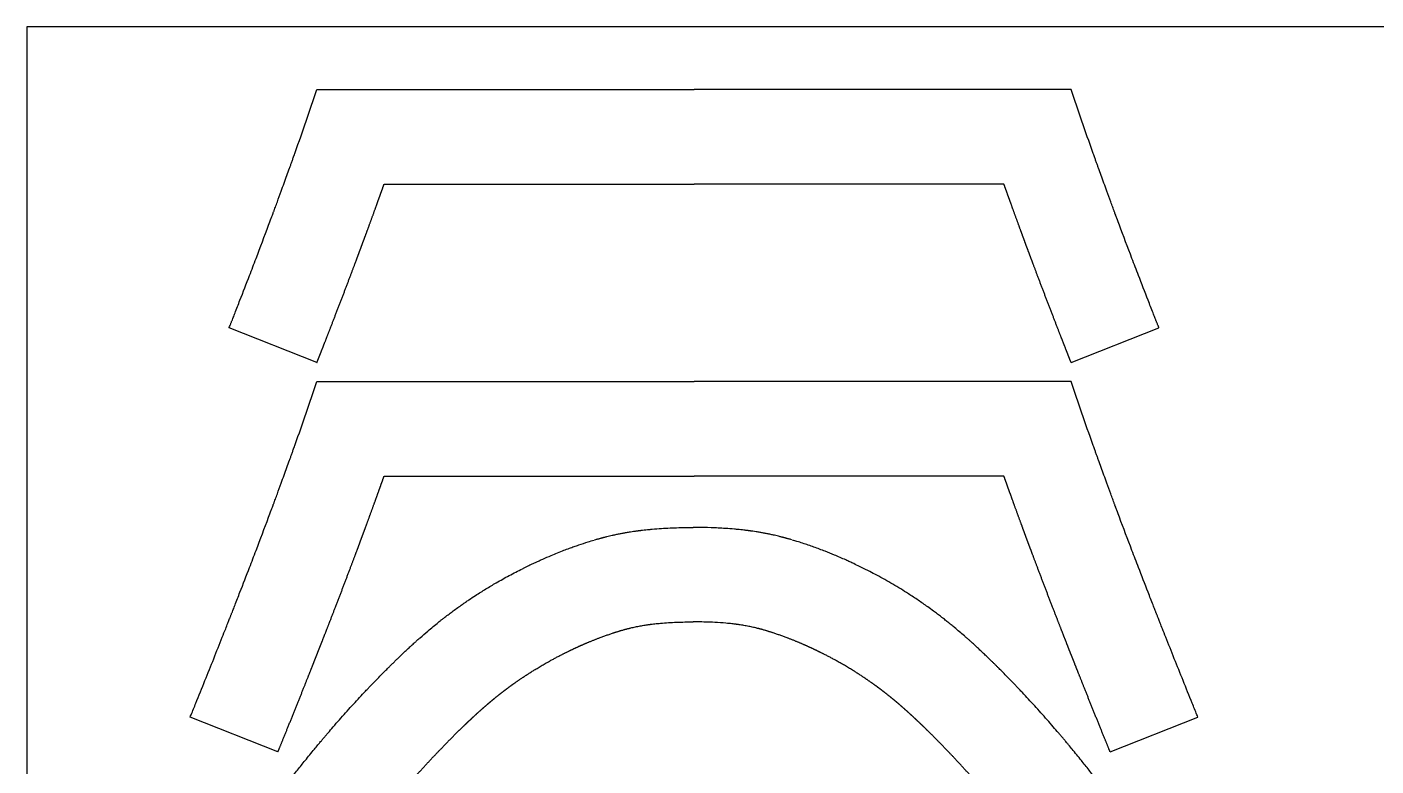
# Model space of a CAD drawing. Header units: millimetres. Extents: x -2789 to 12250, y -4440 to 7168.
# Drawn here: x 7494 to 8137, y 5498 to 5850 of the extents above; entities that cross this region are included whole.
import ezdxf

# ---------------------------------------------------------------- set-up
doc = ezdxf.new("R2010")
doc.units = ezdxf.units.MM
doc.header["$MEASUREMENT"] = 0
doc.layers.add('pic', color=1, linetype='Continuous')

msp = doc.modelspace()

# ---------------------------------------------------------------- linework, layer by layer
at = {"color": 7, "linetype": 'Continuous', "lineweight": 25}
for p, q in [((7632.38613, 5820.12328), (7812.17338, 5820.12328)), ((7991.96062, 5820.12328), (7812.17338, 5820.12328)), ((7664.43116, 5775.12328), (7812.17338, 5775.12328)), ((7959.91559, 5775.12328), (7812.17338, 5775.12328)), ((7632.38613, 5680.95661), (7812.17338, 5680.95661)), ((7991.96062, 5680.95661), (7812.17338, 5680.95661)), ((7664.43116, 5635.95661), (7812.17338, 5635.95661)), ((7959.91559, 5635.95661), (7812.17338, 5635.95661))]:
    msp.add_line(p, q, dxfattribs=at)
for p, q in [((7632.42192, 5690.10724), (7590.554, 5706.60199)), ((7991.92483, 5690.10724), (8033.79275, 5706.60199)), ((7613.81472, 5504.53084), (7571.94406, 5521.02667)), ((8010.53203, 5504.53084), (8052.40269, 5521.02667))]:
    msp.add_line(p, q)
at = {"color": 7, "linetype": 'Continuous'}
for points, knots in [([(7590.554, 5706.60199), (7590.56736, 5706.6359), (7590.58072, 5706.66981), (7590.71827, 5707.01897), (7590.84316, 5707.33615), (7591.03646, 5707.82724), (7591.10568, 5708.00314), (7591.25021, 5708.37048), (7591.33246, 5708.5796), (7591.49217, 5708.98577), (7591.56646, 5709.17475), (7591.71065, 5709.5416), (7591.78174, 5709.72254), (7591.92374, 5710.08401), (7591.99476, 5710.26484), (7592.20788, 5710.80763), (7592.35013, 5711.17012), (7592.77584, 5712.25541), (7593.05856, 5712.97687), (7594.13153, 5715.71767), (7594.91584, 5717.72676), (7597.24697, 5723.71525), (7598.77237, 5727.65684), (7601.32178, 5734.28428), (7602.36033, 5736.9959), (7605.43335, 5745.05528), (7607.42516, 5750.3275), (7609.78623, 5756.63795), (7610.20959, 5757.77196), (7610.80524, 5759.37099), (7610.97993, 5759.84038), (7611.27409, 5760.63156), (7611.39382, 5760.95379), (7611.57763, 5761.44878), (7611.64339, 5761.62592), (7611.78419, 5762.00539), (7611.85924, 5762.20773), (7612.00743, 5762.60741), (7612.08087, 5762.80557), (7612.29922, 5763.39497), (7612.44493, 5763.7886), (7612.90302, 5765.0271), (7613.21393, 5765.86916), (7614.14227, 5768.38782), (7614.75573, 5770.05809), (7616.29317, 5774.25914), (7617.20989, 5776.77811), (7618.52834, 5780.42171), (7618.94195, 5781.56783), (7619.52777, 5783.1955), (7619.70237, 5783.68117), (7619.96557, 5784.41416), (7620.05605, 5784.66628), (7620.24218, 5785.18532), (7620.33577, 5785.44645), (7620.522, 5785.96643), (7620.61494, 5786.22612), (7620.89364, 5787.00535), (7621.07917, 5787.52477), (7621.51975, 5788.75998), (7621.77457, 5789.4757), (7622.02887, 5790.19131), (7625.58235, 5800.19101), (7629.03475, 5810.16833), (7632.38613, 5820.12328)], [0.7451991359, 0.7451991359, 0.7451991359, 0.7451991359, 0.7454541819, 0.7454541819, 0.74782528, 0.74782528, 0.7491711349, 0.7491711349, 0.7506664275, 0.7506664275, 0.7518736709, 0.7518736709, 0.7530809144, 0.7530809144, 0.7542881579, 0.7542881579, 0.7567026448, 0.7567026448, 0.7615316186, 0.7615316186, 0.7750933268, 0.7750933268, 0.8022167431, 0.8022167431, 0.8212951958, 0.8212951958, 0.8594521014, 0.8594521014, 0.8678520237, 0.8678520237, 0.8713555298, 0.8713555298, 0.8737531366, 0.8737531366, 0.8751033197, 0.8751033197, 0.8764535029, 0.8764535029, 0.877803686, 0.877803686, 0.8805040523, 0.8805040523, 0.8863003435, 0.8863003435, 0.897892926, 0.897892926, 0.9156187577, 0.9156187577, 0.9237681115, 0.9237681115, 0.9272584919, 0.9272584919, 0.9290622646, 0.9290622646, 0.9308660373, 0.9308660373, 0.93266981, 0.93266981, 0.9362773554, 0.9362773554, 0.941249614, 0.941249614, 0.941249614, 1.0107302972, 1.0107302972, 1.0107302972, 1.0107302972]), ([(8033.79275, 5706.60199), (8033.77939, 5706.6359), (8033.76603, 5706.66981), (8033.62849, 5707.01897), (8033.50359, 5707.33615), (8033.31029, 5707.82724), (8033.24107, 5708.00314), (8033.09654, 5708.37048), (8033.01429, 5708.5796), (8032.85458, 5708.98577), (8032.78029, 5709.17475), (8032.6361, 5709.5416), (8032.56501, 5709.72254), (8032.42301, 5710.08401), (8032.35199, 5710.26484), (8032.13887, 5710.80763), (8031.99662, 5711.17012), (8031.57091, 5712.25541), (8031.28819, 5712.97687), (8030.21522, 5715.71767), (8029.43091, 5717.72676), (8027.09978, 5723.71525), (8025.57438, 5727.65684), (8023.02497, 5734.28428), (8021.98642, 5736.9959), (8018.9134, 5745.05528), (8016.92159, 5750.3275), (8014.56052, 5756.63795), (8014.13716, 5757.77196), (8013.54151, 5759.37099), (8013.36682, 5759.84038), (8013.07266, 5760.63156), (8012.95293, 5760.95379), (8012.76912, 5761.44878), (8012.70336, 5761.62592), (8012.56256, 5762.00539), (8012.48751, 5762.20773), (8012.33932, 5762.60741), (8012.26588, 5762.80557), (8012.04753, 5763.39497), (8011.90182, 5763.7886), (8011.44373, 5765.0271), (8011.13282, 5765.86916), (8010.20448, 5768.38782), (8009.59102, 5770.05809), (8008.05358, 5774.25914), (8007.13686, 5776.77811), (8005.81841, 5780.42171), (8005.4048, 5781.56783), (8004.81898, 5783.1955), (8004.64438, 5783.68117), (8004.38118, 5784.41416), (8004.29071, 5784.66628), (8004.10457, 5785.18532), (8004.01098, 5785.44645), (8003.82475, 5785.96643), (8003.73181, 5786.22612), (8003.45311, 5787.00535), (8003.26758, 5787.52477), (8002.827, 5788.75998), (8002.57218, 5789.4757), (8002.31788, 5790.19131), (7998.7644, 5800.19101), (7995.312, 5810.16833), (7991.96062, 5820.12328)], [0.7451991359, 0.7451991359, 0.7451991359, 0.7451991359, 0.7454541819, 0.7454541819, 0.74782528, 0.74782528, 0.7491711349, 0.7491711349, 0.7506664275, 0.7506664275, 0.7518736709, 0.7518736709, 0.7530809144, 0.7530809144, 0.7542881579, 0.7542881579, 0.7567026448, 0.7567026448, 0.7615316186, 0.7615316186, 0.7750933268, 0.7750933268, 0.8022167431, 0.8022167431, 0.8212951958, 0.8212951958, 0.8594521014, 0.8594521014, 0.8678520237, 0.8678520237, 0.8713555298, 0.8713555298, 0.8737531366, 0.8737531366, 0.8751033197, 0.8751033197, 0.8764535029, 0.8764535029, 0.877803686, 0.877803686, 0.8805040523, 0.8805040523, 0.8863003435, 0.8863003435, 0.897892926, 0.897892926, 0.9156187577, 0.9156187577, 0.9237681115, 0.9237681115, 0.9272584919, 0.9272584919, 0.9290622646, 0.9290622646, 0.9308660373, 0.9308660373, 0.93266981, 0.93266981, 0.9362773554, 0.9362773554, 0.941249614, 0.941249614, 0.941249614, 1.0107302972, 1.0107302972, 1.0107302972, 1.0107302972]), ([(7571.94406, 5521.02667), (7572.11028, 5521.43477), (7572.27622, 5521.84235), (7573.18841, 5524.08368), (7573.92917, 5525.90682), (7576.13436, 5531.34337), (7577.58162, 5534.92367), (7581.85472, 5545.53226), (7584.61192, 5552.4283), (7587.81856, 5560.51163), (7588.35573, 5561.86796), (7589.23548, 5564.09303), (7589.58029, 5564.96609), (7590.14764, 5566.40419), (7590.37095, 5566.97064), (7590.71827, 5567.85229), (7590.84316, 5568.16947), (7591.03646, 5568.66057), (7591.10568, 5568.83646), (7591.25021, 5569.2038), (7591.33246, 5569.41292), (7591.49217, 5569.8191), (7591.56646, 5570.00807), (7591.71065, 5570.37492), (7591.78174, 5570.55586), (7591.92374, 5570.91733), (7591.99476, 5571.09816), (7592.20788, 5571.64096), (7592.35013, 5572.00344), (7592.77584, 5573.08873), (7593.05856, 5573.81019), (7594.13153, 5576.551), (7594.91584, 5578.56008), (7597.24697, 5584.54857), (7598.77237, 5588.49016), (7601.32178, 5595.1176), (7602.36033, 5597.82922), (7605.43335, 5605.8886), (7607.42516, 5611.16082), (7609.78623, 5617.47128), (7610.20959, 5618.60528), (7610.80524, 5620.20431), (7610.97993, 5620.67371), (7611.27409, 5621.46488), (7611.39382, 5621.78711), (7611.57763, 5622.28211), (7611.64339, 5622.45924), (7611.78419, 5622.83871), (7611.85924, 5623.04105), (7612.00743, 5623.44074), (7612.08087, 5623.63889), (7612.29922, 5624.22829), (7612.44493, 5624.62193), (7612.90302, 5625.86042), (7613.21393, 5626.70248), (7614.14227, 5629.22114), (7614.75573, 5630.89141), (7616.29317, 5635.09246), (7617.20989, 5637.61143), (7618.52834, 5641.25503), (7618.94195, 5642.40115), (7619.52777, 5644.02882), (7619.70237, 5644.51449), (7619.96557, 5645.24748), (7620.05605, 5645.4996), (7620.24218, 5646.01864), (7620.33577, 5646.27977), (7620.522, 5646.79976), (7620.61494, 5647.05944), (7620.89364, 5647.83867), (7621.07917, 5648.3581), (7621.51975, 5649.5933), (7621.77457, 5650.30903), (7622.02887, 5651.02464), (7625.58235, 5661.02433), (7629.03475, 5671.00165), (7632.38613, 5680.95661)], [0.6353648778, 0.6353648778, 0.6353648778, 0.6353648778, 0.6381080486, 0.6381080486, 0.6504703768, 0.6504703768, 0.6751950331, 0.6751950331, 0.7246443456, 0.7246443456, 0.7346799119, 0.7346799119, 0.7411940781, 0.7411940781, 0.7454541819, 0.7454541819, 0.74782528, 0.74782528, 0.7491711349, 0.7491711349, 0.7506664275, 0.7506664275, 0.7518736709, 0.7518736709, 0.7530809144, 0.7530809144, 0.7542881579, 0.7542881579, 0.7567026448, 0.7567026448, 0.7615316186, 0.7615316186, 0.7750933268, 0.7750933268, 0.8022167431, 0.8022167431, 0.8212951958, 0.8212951958, 0.8594521014, 0.8594521014, 0.8678520237, 0.8678520237, 0.8713555298, 0.8713555298, 0.8737531366, 0.8737531366, 0.8751033197, 0.8751033197, 0.8764535029, 0.8764535029, 0.877803686, 0.877803686, 0.8805040523, 0.8805040523, 0.8863003435, 0.8863003435, 0.897892926, 0.897892926, 0.9156187577, 0.9156187577, 0.9237681115, 0.9237681115, 0.9272584919, 0.9272584919, 0.9290622646, 0.9290622646, 0.9308660373, 0.9308660373, 0.93266981, 0.93266981, 0.9362773554, 0.9362773554, 0.941249614, 0.941249614, 0.941249614, 1.0107302972, 1.0107302972, 1.0107302972, 1.0107302972]), ([(8052.40269, 5521.02667), (8052.23647, 5521.43477), (8052.07053, 5521.84235), (8051.15834, 5524.08368), (8050.41758, 5525.90682), (8048.21239, 5531.34337), (8046.76513, 5534.92367), (8042.49203, 5545.53226), (8039.73483, 5552.4283), (8036.52819, 5560.51163), (8035.99102, 5561.86796), (8035.11127, 5564.09303), (8034.76646, 5564.96609), (8034.19911, 5566.40419), (8033.9758, 5566.97064), (8033.62849, 5567.85229), (8033.50359, 5568.16947), (8033.31029, 5568.66057), (8033.24107, 5568.83646), (8033.09654, 5569.2038), (8033.01429, 5569.41292), (8032.85458, 5569.8191), (8032.78029, 5570.00807), (8032.6361, 5570.37492), (8032.56501, 5570.55586), (8032.42301, 5570.91733), (8032.35199, 5571.09816), (8032.13887, 5571.64096), (8031.99662, 5572.00344), (8031.57091, 5573.08873), (8031.28819, 5573.81019), (8030.21522, 5576.551), (8029.43091, 5578.56008), (8027.09978, 5584.54857), (8025.57438, 5588.49016), (8023.02497, 5595.1176), (8021.98642, 5597.82922), (8018.9134, 5605.8886), (8016.92159, 5611.16082), (8014.56052, 5617.47128), (8014.13716, 5618.60528), (8013.54151, 5620.20431), (8013.36682, 5620.67371), (8013.07266, 5621.46488), (8012.95293, 5621.78711), (8012.76912, 5622.28211), (8012.70336, 5622.45924), (8012.56256, 5622.83871), (8012.48751, 5623.04105), (8012.33932, 5623.44074), (8012.26588, 5623.63889), (8012.04753, 5624.22829), (8011.90182, 5624.62193), (8011.44373, 5625.86042), (8011.13282, 5626.70248), (8010.20448, 5629.22114), (8009.59102, 5630.89141), (8008.05358, 5635.09246), (8007.13686, 5637.61143), (8005.81841, 5641.25503), (8005.4048, 5642.40115), (8004.81898, 5644.02882), (8004.64438, 5644.51449), (8004.38118, 5645.24748), (8004.29071, 5645.4996), (8004.10457, 5646.01864), (8004.01098, 5646.27977), (8003.82475, 5646.79976), (8003.73181, 5647.05944), (8003.45311, 5647.83867), (8003.26758, 5648.3581), (8002.827, 5649.5933), (8002.57218, 5650.30903), (8002.31788, 5651.02464), (7998.7644, 5661.02433), (7995.312, 5671.00165), (7991.96062, 5680.95661)], [0.6353648778, 0.6353648778, 0.6353648778, 0.6353648778, 0.6381080486, 0.6381080486, 0.6504703768, 0.6504703768, 0.6751950331, 0.6751950331, 0.7246443456, 0.7246443456, 0.7346799119, 0.7346799119, 0.7411940781, 0.7411940781, 0.7454541819, 0.7454541819, 0.74782528, 0.74782528, 0.7491711349, 0.7491711349, 0.7506664275, 0.7506664275, 0.7518736709, 0.7518736709, 0.7530809144, 0.7530809144, 0.7542881579, 0.7542881579, 0.7567026448, 0.7567026448, 0.7615316186, 0.7615316186, 0.7750933268, 0.7750933268, 0.8022167431, 0.8022167431, 0.8212951958, 0.8212951958, 0.8594521014, 0.8594521014, 0.8678520237, 0.8678520237, 0.8713555298, 0.8713555298, 0.8737531366, 0.8737531366, 0.8751033197, 0.8751033197, 0.8764535029, 0.8764535029, 0.877803686, 0.877803686, 0.8805040523, 0.8805040523, 0.8863003435, 0.8863003435, 0.897892926, 0.897892926, 0.9156187577, 0.9156187577, 0.9237681115, 0.9237681115, 0.9272584919, 0.9272584919, 0.9290622646, 0.9290622646, 0.9308660373, 0.9308660373, 0.93266981, 0.93266981, 0.9362773554, 0.9362773554, 0.941249614, 0.941249614, 0.941249614, 1.0107302972, 1.0107302972, 1.0107302972, 1.0107302972]), ([(7764.90111, 5605.59805), (7765.40383, 5605.74345), (7765.91909, 5605.89095), (7766.619, 5606.08845), (7766.84998, 5606.15307), (7767.24861, 5606.26364), (7767.41817, 5606.31034), (7767.67477, 5606.3803), (7767.75773, 5606.40281), (7767.87851, 5606.4354), (7767.91305, 5606.44469), (7767.96323, 5606.45817), (7767.97962, 5606.46257), (7768.0164, 5606.47243), (7768.04632, 5606.48044), (7768.09309, 5606.49292), (7768.11357, 5606.49838), (7768.16309, 5606.51157), (7768.19124, 5606.51907), (7768.24701, 5606.53389), (7768.27472, 5606.54125), (7768.3573, 5606.56315), (7768.41164, 5606.57752), (7768.57079, 5606.61951), (7768.66827, 5606.64509), (7768.87094, 5606.69808), (7768.97517, 5606.72521), (7769.18646, 5606.77994), (7769.29173, 5606.80707), (7769.60606, 5606.88766), (7769.81259, 5606.94007), (7770.22437, 5607.04354), (7770.43075, 5607.09487), (7771.05163, 5607.24769), (7771.46674, 5607.34769), (7772.29494, 5607.54291), (7772.70906, 5607.63841), (7773.69675, 5607.86122), (7774.27611, 5607.98795), (7775.44803, 5608.23582), (7776.03112, 5608.35501), (7777.19177, 5608.58464), (7777.77013, 5608.69525), (7778.89278, 5608.90243), (7779.43639, 5608.99923), (7780.60112, 5609.19943), (7781.23132, 5609.30337), (7782.37111, 5609.48331), (7782.87569, 5609.56018), (7783.62939, 5609.67089), (7783.87531, 5609.70636), (7784.26173, 5609.76114), (7784.40229, 5609.78086), (7784.70686, 5609.82312), (7784.87219, 5609.84574), (7785.15203, 5609.88365), (7785.27403, 5609.90003), (7785.48654, 5609.92823), (7785.573, 5609.93959), (7785.74263, 5609.96173), (7785.8298, 5609.97304), (7786.10002, 5610.0078), (7786.28647, 5610.03141), (7786.65536, 5610.07735), (7786.83987, 5610.09997), (7787.46084, 5610.1749), (7787.90336, 5610.22642), (7788.86192, 5610.33415), (7789.38241, 5610.39038), (7790.48965, 5610.50514), (7791.07457, 5610.56321), (7791.78298, 5610.63082), (7791.90916, 5610.64275), (7792.03524, 5610.65457)], [0.0049469751, 0.0049469751, 0.0049469751, 0.0049469751, 0.0548192393, 0.0548192393, 0.0812972154, 0.0812972154, 0.1033127945, 0.1033127945, 0.1135452916, 0.1135452916, 0.1185151523, 0.1185151523, 0.1213829772, 0.1213829772, 0.124250802, 0.124250802, 0.1271186268, 0.1271186268, 0.1299864516, 0.1299864516, 0.1328542764, 0.1328542764, 0.1385899261, 0.1385899261, 0.1500612253, 0.1500612253, 0.1615325246, 0.1615325246, 0.1730038239, 0.1730038239, 0.1959464224, 0.1959464224, 0.2188890209, 0.2188890209, 0.264774218, 0.264774218, 0.310659415, 0.310659415, 0.3740237904, 0.3740237904, 0.4373881658, 0.4373881658, 0.5007525412, 0.5007525412, 0.5601917195, 0.5601917195, 0.6294627688, 0.6294627688, 0.6838335657, 0.6838335657, 0.7103078836, 0.7103078836, 0.7257488127, 0.7257488127, 0.7423010755, 0.7423010755, 0.75621299, 0.75621299, 0.7668279344, 0.7668279344, 0.7774428789, 0.7774428789, 0.7986727677, 0.7986727677, 0.8199026566, 0.8199026566, 0.8696053687, 0.8696053687, 0.925329982, 0.925329982, 0.9845775726, 0.9845775726, 0.9974194251, 0.9974194251, 0.9974194251, 0.9974194251]), ([(7792.21685, 5610.67121), (7793.7053, 5610.80461), (7795.18126, 5610.91764), (7798.01442, 5611.10179), (7799.38095, 5611.17607), (7802.12431, 5611.29912), (7803.49802, 5611.34754), (7806.23227, 5611.42034), (7807.59512, 5611.44486), (7809.90948, 5611.4688), (7810.86313, 5611.4735), (7811.81463, 5611.47346)], [0.00007817154, 0.00007817154, 0.00007817154, 0.00007817154, 0.00433148743, 0.00433148743, 0.00830990933, 0.00830990933, 0.01228833123, 0.01228833123, 0.01626675313, 0.01626675313, 0.01906552462, 0.01906552462, 0.01906552462, 0.01906552462]), ([(7831.40808, 5610.67121), (7829.98103, 5610.79911), (7828.56291, 5610.90849), (7826.01464, 5611.07656), (7824.88472, 5611.1409), (7822.61154, 5611.25215), (7821.47419, 5611.29862), (7818.06241, 5611.41264), (7815.80072, 5611.45426), (7812.96998, 5611.47175), (7812.38976, 5611.47348), (7811.8103, 5611.47346)], [0.00007817154, 0.00007817154, 0.00007817154, 0.00007817154, 0.0041624689, 0.0041624689, 0.00746213453, 0.00746213453, 0.01076180017, 0.01076180017, 0.01736113144, 0.01736113144, 0.01906552462, 0.01906552462, 0.01906552462, 0.01906552462]), ([(7858.72382, 5605.59805), (7858.2211, 5605.74345), (7857.70584, 5605.89095), (7857.00593, 5606.08845), (7856.77495, 5606.15307), (7856.37632, 5606.26364), (7856.20676, 5606.31034), (7855.95016, 5606.3803), (7855.8672, 5606.40281), (7855.74642, 5606.4354), (7855.71188, 5606.44469), (7855.6617, 5606.45817), (7855.64531, 5606.46257), (7855.60853, 5606.47243), (7855.57861, 5606.48044), (7855.53184, 5606.49292), (7855.51136, 5606.49838), (7855.46184, 5606.51157), (7855.43369, 5606.51907), (7855.37792, 5606.53389), (7855.35021, 5606.54125), (7855.26763, 5606.56315), (7855.21329, 5606.57752), (7855.05414, 5606.61951), (7854.95666, 5606.64509), (7854.75399, 5606.69808), (7854.64976, 5606.72521), (7854.43847, 5606.77994), (7854.3332, 5606.80707), (7854.01887, 5606.88766), (7853.81234, 5606.94007), (7853.40056, 5607.04354), (7853.19418, 5607.09487), (7852.5733, 5607.24769), (7852.15819, 5607.34769), (7851.32999, 5607.54291), (7850.91587, 5607.63841), (7849.92818, 5607.86122), (7849.34882, 5607.98795), (7848.1769, 5608.23582), (7847.59381, 5608.35501), (7846.43316, 5608.58464), (7845.8548, 5608.69525), (7844.73215, 5608.90243), (7844.18854, 5608.99923), (7843.0238, 5609.19943), (7842.3936, 5609.30337), (7841.25381, 5609.48331), (7840.74923, 5609.56019), (7839.99553, 5609.67089), (7839.74961, 5609.70636), (7839.3632, 5609.76114), (7839.22264, 5609.78086), (7838.91806, 5609.82312), (7838.75274, 5609.84574), (7838.4729, 5609.88365), (7838.3509, 5609.90003), (7838.13839, 5609.92823), (7838.05193, 5609.93959), (7837.8823, 5609.96173), (7837.79513, 5609.97304), (7837.52491, 5610.0078), (7837.33846, 5610.03141), (7836.96958, 5610.07735), (7836.78506, 5610.09997), (7836.16409, 5610.1749), (7835.72159, 5610.22642), (7834.76303, 5610.33415), (7834.24253, 5610.39038), (7833.13529, 5610.50514), (7832.55036, 5610.56321), (7831.84195, 5610.63082), (7831.71577, 5610.64275), (7831.58969, 5610.65457)], [0.0049469751, 0.0049469751, 0.0049469751, 0.0049469751, 0.0548192393, 0.0548192393, 0.0812972154, 0.0812972154, 0.1033127945, 0.1033127945, 0.1135452916, 0.1135452916, 0.1185151523, 0.1185151523, 0.1213829772, 0.1213829772, 0.124250802, 0.124250802, 0.1271186269, 0.1271186269, 0.1299864518, 0.1299864518, 0.1328542766, 0.1328542766, 0.1385899263, 0.1385899263, 0.1500612257, 0.1500612257, 0.1615325252, 0.1615325252, 0.1730038246, 0.1730038246, 0.1959464234, 0.1959464234, 0.2188890223, 0.2188890223, 0.26477422, 0.26477422, 0.3106594177, 0.3106594177, 0.3740237964, 0.3740237964, 0.4373881752, 0.4373881752, 0.5007525539, 0.5007525539, 0.5601917582, 0.5601917582, 0.6294633132, 0.6294633132, 0.6838338807, 0.6838338807, 0.7103079357, 0.7103079357, 0.7257488697, 0.7257488697, 0.7423011572, 0.7423011572, 0.7562130128, 0.7562130128, 0.7668279282, 0.7668279282, 0.7774428436, 0.7774428436, 0.7986726744, 0.7986726744, 0.8199025053, 0.8199025053, 0.8696047105, 0.8696047105, 0.9253298615, 0.9253298615, 0.9845774094, 0.9845774094, 0.9974194251, 0.9974194251, 0.9974194251, 0.9974194251]), ([(7577.31205, 5432.94502), (7578.54935, 5434.74257), (7579.76615, 5436.50518), (7583.35545, 5441.68865), (7585.66683, 5445.00512), (7590.12692, 5451.36011), (7592.27618, 5454.39939), (7594.57094, 5457.61777), (7594.79744, 5457.93513), (7595.25086, 5458.56982), (7595.44997, 5458.84832), (7595.8545, 5459.41344), (7596.02988, 5459.65832), (7596.35083, 5460.1061), (7596.51168, 5460.33036), (7597.11758, 5461.17459), (7597.5602, 5461.79016), (7598.95389, 5463.72478), (7599.89954, 5465.0321), (7603.13751, 5469.48965), (7605.39312, 5472.56194), (7608.73207, 5477.05911), (7609.84792, 5478.55313), (7611.50501, 5480.7583), (7612.05402, 5481.48662), (7612.96342, 5482.68925), (7613.32564, 5483.16725), (7613.8831, 5483.9013), (7614.07686, 5484.15614), (7614.35682, 5484.52396), (7614.44547, 5484.64037), (7614.67162, 5484.93713), (7614.81095, 5485.1198), (7615.1246, 5485.53068), (7615.29952, 5485.75962), (7615.63827, 5486.20245), (7615.80538, 5486.42066), (7616.14018, 5486.85737), (7616.30761, 5487.07554), (7616.81001, 5487.72948), (7617.14509, 5488.16471), (7618.13442, 5489.44691), (7618.78712, 5490.2892), (7620.67965, 5492.72091), (7621.91447, 5494.29428), (7624.3697, 5497.39592), (7625.58941, 5498.92334), (7628.27155, 5502.25213), (7629.72981, 5504.04201), (7631.74552, 5506.48802), (7632.31252, 5507.17293), (7633.19027, 5508.22833), (7633.50265, 5508.60296), (7634.04667, 5509.2537), (7634.27579, 5509.52725), (7634.66517, 5509.99125), (7634.83658, 5510.1952), (7635.18768, 5510.61236), (7635.37036, 5510.82912), (7635.72963, 5511.25474), (7635.90828, 5511.46604), (7636.26586, 5511.88838), (7636.44483, 5512.09943), (7636.98221, 5512.73223), (7637.34123, 5513.15373), (7638.52273, 5514.53667), (7639.34667, 5515.49447), (7642.12932, 5518.70691), (7644.09698, 5520.94147), (7648.05331, 5525.36092), (7650.04241, 5527.54624), (7652.99046, 5530.73124), (7653.93352, 5531.74213), (7655.34613, 5533.24445), (7655.82349, 5533.75004), (7656.70313, 5534.67791), (7657.10551, 5535.10095), (7657.92291, 5535.95753), (7658.33938, 5536.39253), (7659.16694, 5537.25383), (7659.58005, 5537.68228), (7660.81744, 5538.96109), (7661.63799, 5539.80307), (7663.28166, 5541.47787), (7664.10341, 5542.30924), (7665.40367, 5543.61525), (7665.88301, 5544.09467), (7666.5504, 5544.75929), (7666.73682, 5544.94462), (7667.10665, 5545.31172), (7667.28876, 5545.49221), (7667.67171, 5545.87101), (7667.86719, 5546.06402), (7668.27901, 5546.46991), (7668.48402, 5546.67156), (7669.09644, 5547.27265), (7669.49923, 5547.66636), (7670.30545, 5548.45114), (7670.7063, 5548.8397), (7671.75976, 5549.85648), (7672.40871, 5550.47831), (7673.69539, 5551.70232), (7674.33444, 5552.30572), (7675.56424, 5553.45788), (7676.15101, 5554.00358), (7677.09625, 5554.87608), (7677.45506, 5555.2057), (7678.07991, 5555.77693), (7678.34769, 5556.0208), (7678.83198, 5556.46034), (7679.04824, 5556.65608), (7679.40689, 5556.97945), (7679.53501, 5557.09475), (7679.84441, 5557.3727), (7680.03461, 5557.54319), (7680.68851, 5558.12758), (7681.14942, 5558.53664), (7682.83007, 5560.01816), (7684.04447, 5561.06903), (7686.0967, 5562.81151), (7686.94284, 5563.52015), (7688.62385, 5564.90832), (7689.46648, 5565.59415), (7690.57624, 5566.48449), (7690.85489, 5566.70695), (7691.31847, 5567.07519), (7691.50973, 5567.22658), (7691.8893, 5567.52593), (7692.07975, 5567.67558), (7692.6531, 5568.12453), (7693.03801, 5568.42383), (7693.74506, 5568.9699), (7694.07297, 5569.22172), (7694.72443, 5569.71897), (7695.05079, 5569.96659), (7696.03176, 5570.70645), (7696.68818, 5571.19559), (7698.78485, 5572.73926), (7700.23844, 5573.7816), (7702.23257, 5575.17459), (7702.75387, 5575.53538), (7703.80383, 5576.25553), (7704.33035, 5576.61336), (7705.9145, 5577.68014), (7706.97671, 5578.38235), (7709.66115, 5580.12428), (7711.29424, 5581.15413), (7714.56969, 5583.1619), (7716.22102, 5584.14565), (7719.92, 5586.28672), (7721.97173, 5587.43289), (7726.12999, 5589.67261), (7728.23134, 5590.7629), (7730.73899, 5592.01654), (7731.13729, 5592.21425), (7732.3337, 5592.80389), (7733.14841, 5593.19955), (7734.45678, 5593.8254), (7734.94901, 5594.05877), (7735.92179, 5594.516), (7736.40852, 5594.74284), (7737.37624, 5595.18972), (7737.85991, 5595.41104), (7738.91024, 5595.88721), (7739.47768, 5596.14159), (7741.3819, 5596.98595), (7742.72455, 5597.56572), (7746.10601, 5598.98593), (7748.13432, 5599.80171), (7751.02371, 5600.91201), (7751.87985, 5601.2345), (7753.48639, 5601.82728), (7754.22786, 5602.09594), (7755.71783, 5602.62611), (7756.46317, 5602.88642), (7758.70033, 5603.65286), (7760.1933, 5604.14451), (7762.6382, 5604.91636), (7763.58909, 5605.20833), (7764.54073, 5605.49219)], [0.0000881401, 0.0000881401, 0.0000881401, 0.0000881401, 0.0230739635, 0.0230739635, 0.0690456102, 0.0690456102, 0.1150172569, 0.1150172569, 0.1200936687, 0.1200936687, 0.1251700805, 0.1251700805, 0.1281846068, 0.1281846068, 0.1311991331, 0.1311991331, 0.1395234172, 0.1395234172, 0.1575039871, 0.1575039871, 0.2015762351, 0.2015762351, 0.2240403098, 0.2240403098, 0.2352663191, 0.2352663191, 0.2427415255, 0.2427415255, 0.2467575155, 0.2467575155, 0.2486801413, 0.2486801413, 0.251368395, 0.251368395, 0.2544087226, 0.2544087226, 0.2574490501, 0.2574490501, 0.2604893777, 0.2604893777, 0.2665700328, 0.2665700328, 0.2784886453, 0.2784886453, 0.3012369814, 0.3012369814, 0.3239853174, 0.3239853174, 0.3515314434, 0.3515314434, 0.3623577162, 0.3623577162, 0.3683407153, 0.3683407153, 0.3727793236, 0.3727793236, 0.3759547277, 0.3759547277, 0.3791301317, 0.3791301317, 0.3823055358, 0.3823055358, 0.3854809399, 0.3854809399, 0.3918317481, 0.3918317481, 0.4063701133, 0.4063701133, 0.440811039, 0.440811039, 0.4752519647, 0.4752519647, 0.4915172493, 0.4915172493, 0.4996024302, 0.4996024302, 0.5063158459, 0.5063158459, 0.5131267534, 0.5131267534, 0.5199376608, 0.5199376608, 0.5335594757, 0.5335594757, 0.5471812905, 0.5471812905, 0.5551405405, 0.5551405405, 0.5582412476, 0.5582412476, 0.5613419548, 0.5613419548, 0.5644426619, 0.5644426619, 0.567543369, 0.567543369, 0.5737447833, 0.5737447833, 0.5799461975, 0.5799461975, 0.590099908, 0.590099908, 0.6002536185, 0.6002536185, 0.6097623257, 0.6097623257, 0.6156224412, 0.6156224412, 0.619991742, 0.619991742, 0.6237206804, 0.6237206804, 0.6257319001, 0.6257319001, 0.6284740241, 0.6284740241, 0.6353004861, 0.6353004861, 0.6533233417, 0.6533233417, 0.6659585612, 0.6659585612, 0.6785937807, 0.6785937807, 0.6828371961, 0.6828371961, 0.6856612957, 0.6856612957, 0.6884853954, 0.6884853954, 0.6941335947, 0.6941335947, 0.6987861239, 0.6987861239, 0.7034386532, 0.7034386532, 0.7127437116, 0.7127437116, 0.7330527246, 0.7330527246, 0.7403138322, 0.7403138322, 0.7475749398, 0.7475749398, 0.762097155, 0.762097155, 0.7840690908, 0.7840690908, 0.8060410267, 0.8060410267, 0.8328943956, 0.8328943956, 0.8597477645, 0.8597477645, 0.8648107953, 0.8648107953, 0.8749368568, 0.8749368568, 0.8809949491, 0.8809949491, 0.8868481763, 0.8868481763, 0.8927014035, 0.8927014035, 0.8995632709, 0.8995632709, 0.9159230959, 0.9159230959, 0.9407251934, 0.9407251934, 0.9511604964, 0.9511604964, 0.9602951395, 0.9602951395, 0.9694297827, 0.9694297827, 0.987699069, 0.987699069, 0.9993125159, 0.9993125159, 0.9993125159, 0.9993125159]), ([(8046.31288, 5432.94502), (8045.07558, 5434.74257), (8043.85878, 5436.50518), (8040.26948, 5441.68865), (8037.9581, 5445.00512), (8033.49801, 5451.36011), (8031.34875, 5454.39939), (8029.05399, 5457.61777), (8028.82749, 5457.93513), (8028.37407, 5458.56982), (8028.17496, 5458.84832), (8027.77043, 5459.41344), (8027.59505, 5459.65832), (8027.2741, 5460.1061), (8027.11325, 5460.33036), (8026.50735, 5461.17459), (8026.06473, 5461.79016), (8024.67104, 5463.72478), (8023.72539, 5465.0321), (8020.48742, 5469.48965), (8018.23181, 5472.56194), (8014.89286, 5477.05911), (8013.77701, 5478.55313), (8012.11992, 5480.7583), (8011.57091, 5481.48662), (8010.66151, 5482.68925), (8010.29929, 5483.16725), (8009.74183, 5483.9013), (8009.54807, 5484.15614), (8009.26811, 5484.52396), (8009.17946, 5484.64037), (8008.95331, 5484.93713), (8008.81398, 5485.1198), (8008.50033, 5485.53068), (8008.32541, 5485.75962), (8007.98666, 5486.20245), (8007.81955, 5486.42066), (8007.48475, 5486.85737), (8007.31732, 5487.07554), (8006.81492, 5487.72948), (8006.47984, 5488.1647), (8005.49051, 5489.44691), (8004.83781, 5490.2892), (8002.94528, 5492.72092), (8001.71046, 5494.29428), (7999.25523, 5497.39592), (7998.03552, 5498.92335), (7995.35337, 5502.25215), (7993.8951, 5504.04205), (7991.87939, 5506.48803), (7991.31242, 5507.17292), (7990.43469, 5508.22829), (7990.12231, 5508.60292), (7989.57829, 5509.25367), (7989.34916, 5509.52722), (7988.95985, 5509.99115), (7988.7885, 5510.19503), (7988.43754, 5510.61201), (7988.25492, 5510.8287), (7987.89578, 5511.25416), (7987.7172, 5511.46539), (7987.35975, 5511.88757), (7987.18086, 5512.09854), (7986.64367, 5512.73111), (7986.28478, 5513.15246), (7985.10311, 5514.53561), (7984.27887, 5515.49376), (7981.49685, 5518.70549), (7979.53013, 5520.93901), (7975.57569, 5525.35642), (7973.58755, 5527.54073), (7970.63445, 5530.7313), (7969.68536, 5531.74864), (7968.26987, 5533.25391), (7967.79553, 5533.75628), (7966.92595, 5534.67352), (7966.53053, 5535.08926), (7965.72116, 5535.93752), (7965.30555, 5536.37166), (7964.47963, 5537.23135), (7964.06734, 5537.65901), (7962.83239, 5538.93546), (7962.01347, 5539.7759), (7960.37316, 5541.44756), (7959.55305, 5542.27741), (7958.25206, 5543.58441), (7957.77036, 5544.06626), (7956.98058, 5544.85289), (7956.6757, 5545.15573), (7956.07256, 5545.75325), (7955.74307, 5546.07874), (7955.06842, 5546.74303), (7954.73441, 5547.07077), (7954.06997, 5547.72056), (7953.73866, 5548.04348), (7952.74892, 5549.0048), (7952.0937, 5549.63679), (7950.87292, 5550.80572), (7950.30983, 5551.34147), (7949.18671, 5552.40305), (7948.62762, 5552.92792), (7947.61173, 5553.87513), (7947.15108, 5554.30215), (7946.23568, 5555.14564), (7945.78119, 5555.56188), (7945.07113, 5556.20813), (7944.82161, 5556.43444), (7944.47555, 5556.74724), (7944.37086, 5556.84171), (7944.16247, 5557.02946), (7944.05656, 5557.12473), (7943.77865, 5557.37437), (7943.59758, 5557.53667), (7943.02459, 5558.04885), (7942.63411, 5558.39581), (7941.85304, 5559.08591), (7941.46305, 5559.42847), (7940.29445, 5560.44895), (7939.51615, 5561.12045), (7937.96989, 5562.43846), (7937.19784, 5563.08851), (7935.86495, 5564.1964), (7935.30792, 5564.65507), (7934.35943, 5565.42866), (7933.96947, 5565.74453), (7933.31124, 5566.27419), (7933.03915, 5566.4921), (7932.22378, 5567.14193), (7931.6656, 5567.58233), (7930.77366, 5568.27862), (7930.44184, 5568.53611), (7929.80098, 5569.03054), (7929.48495, 5569.27301), (7928.85931, 5569.75024), (7928.54591, 5569.98793), (7927.60397, 5570.69822), (7926.97371, 5571.16801), (7925.43611, 5572.30093), (7924.52463, 5572.96147), (7922.85301, 5574.15302), (7922.09232, 5574.68783), (7920.57829, 5575.73827), (7919.81803, 5576.25882), (7917.52763, 5577.80636), (7915.98787, 5578.81927), (7913.19983, 5580.60446), (7911.95435, 5581.38469), (7909.46007, 5582.91387), (7908.20504, 5583.66679), (7904.41675, 5585.89035), (7901.86345, 5587.32437), (7898.16319, 5589.31025), (7897.05071, 5589.89563), (7895.17165, 5590.86497), (7894.41069, 5591.25223), (7892.77784, 5592.07208), (7891.9101, 5592.50118), (7890.13555, 5593.36434), (7889.24014, 5593.79274), (7887.70608, 5594.51509), (7887.06398, 5594.81409), (7885.78701, 5595.40151), (7885.14885, 5595.69152), (7883.59795, 5596.3876), (7882.69429, 5596.78595), (7880.87962, 5597.57172), (7879.97173, 5597.95767), (7877.60551, 5598.94463), (7876.15543, 5599.53098), (7873.80313, 5600.45217), (7872.90428, 5600.79705), (7870.20609, 5601.81062), (7868.42127, 5602.45249), (7864.84216, 5603.68326), (7863.05042, 5604.27087), (7860.53255, 5605.05534), (7859.8086, 5605.27612), (7859.0842, 5605.49219)], [0.0000881401, 0.0000881401, 0.0000881401, 0.0000881401, 0.0230739635, 0.0230739635, 0.0690456102, 0.0690456102, 0.1150172569, 0.1150172569, 0.1200936687, 0.1200936687, 0.1251700805, 0.1251700805, 0.1281846068, 0.1281846068, 0.1311991331, 0.1311991331, 0.1395234172, 0.1395234172, 0.1575039871, 0.1575039871, 0.2015762351, 0.2015762351, 0.2240403098, 0.2240403098, 0.2352663191, 0.2352663191, 0.2427415254, 0.2427415254, 0.2467575157, 0.2467575157, 0.2486801416, 0.2486801416, 0.2513683885, 0.2513683885, 0.2544087174, 0.2544087174, 0.2574490463, 0.2574490463, 0.2604893752, 0.2604893752, 0.2665700329, 0.2665700329, 0.2784886501, 0.2784886501, 0.301236989, 0.301236989, 0.3239853279, 0.3239853279, 0.3515316899, 0.3515316899, 0.3623574913, 0.3623574913, 0.368340525, 0.368340525, 0.3727791827, 0.3727791827, 0.3759534146, 0.3759534146, 0.3791276465, 0.3791276465, 0.3823018784, 0.3823018784, 0.3854761103, 0.3854761103, 0.3918245741, 0.3918245741, 0.4063683106, 0.4063683106, 0.4407929316, 0.4407929316, 0.4752175527, 0.4752175527, 0.4915866436, 0.4915866436, 0.4996176001, 0.4996176001, 0.5062154801, 0.5062154801, 0.5130125157, 0.5130125157, 0.5198095512, 0.5198095512, 0.5334036223, 0.5334036223, 0.5469976933, 0.5469976933, 0.5549964481, 0.5549964481, 0.5600865822, 0.5600865822, 0.5651767163, 0.5651767163, 0.5702668504, 0.5702668504, 0.5753569845, 0.5753569845, 0.5855372528, 0.5855372528, 0.5944504347, 0.5944504347, 0.6033636166, 0.6033636166, 0.6108278518, 0.6108278518, 0.6182677303, 0.6182677303, 0.6224757777, 0.6224757777, 0.6241300681, 0.6241300681, 0.6257843585, 0.6257843585, 0.6283948275, 0.6283948275, 0.634168178, 0.634168178, 0.6399415285, 0.6399415285, 0.6514862653, 0.6514862653, 0.6630310021, 0.6630310021, 0.6714337327, 0.6714337327, 0.6772964209, 0.6772964209, 0.6814368736, 0.6814368736, 0.689717779, 0.689717779, 0.6945765508, 0.6945765508, 0.699043701, 0.699043701, 0.7035108512, 0.7035108512, 0.7124451515, 0.7124451515, 0.7252352906, 0.7252352906, 0.7357446605, 0.7357446605, 0.7462540304, 0.7462540304, 0.7672727702, 0.7672727702, 0.7840053674, 0.7840053674, 0.8007379646, 0.8007379646, 0.8342031589, 0.8342031589, 0.848483994, 0.848483994, 0.8582032973, 0.8582032973, 0.8692823791, 0.8692823791, 0.8803614609, 0.8803614609, 0.8880864143, 0.8880864143, 0.8958113677, 0.8958113677, 0.9068676761, 0.9068676761, 0.9179239846, 0.9179239846, 0.9356643507, 0.9356643507, 0.9466259371, 0.9466259371, 0.96854911, 0.96854911, 0.9904722828, 0.9904722828, 0.9993125159, 0.9993125159, 0.9993125159, 0.9993125159]), ([(7827.39115, 5565.85086), (7825.64207, 5566.00762), (7823.89082, 5566.12898), (7820.72344, 5566.29422), (7819.33816, 5566.34944), (7816.5449, 5566.42937), (7815.1308, 5566.45441), (7813.07551, 5566.47103), (7812.44527, 5566.47349), (7811.81247, 5566.47346)], [0.00007817154, 0.00007817154, 0.00007817154, 0.00007817154, 0.00681057953, 0.00681057953, 0.01183370575, 0.01183370575, 0.01685683197, 0.01685683197, 0.01906552462, 0.01906552462, 0.01906552462, 0.01906552462])]:
    msp.add_open_spline(points, degree=3, knots=knots, dxfattribs=at)
at = {"color": 7, "linetype": 'Continuous', "lineweight": 25}
for points, degree, knots in [([(7632.42192, 5690.10724), (7632.58909, 5690.53155), (7632.90263, 5691.32798), (7633.18685, 5692.05036), (7633.52543, 5692.91152), (7633.93598, 5693.95651), (7634.67593, 5695.84206), (7635.8175, 5698.75756), (7637.11003, 5702.06868), (7638.71005, 5706.18022), (7640.9174, 5711.87939), (7643.39028, 5718.30593), (7645.8134, 5724.64578), (7648.18678, 5730.89905), (7650.21999, 5736.29506), (7651.64896, 5740.10879), (7652.63852, 5742.75994), (7653.26899, 5744.454), (7653.61884, 5745.39542), (7653.89309, 5746.13412), (7654.20317, 5746.9702), (7654.58195, 5747.99268), (7655.26339, 5749.83512), (7656.31391, 5752.68494), (7657.79848, 5756.73035), (7659.55047, 5761.53752), (7660.98529, 5765.50243), (7661.90925, 5768.06809), (7662.3992, 5769.43273), (7662.76441, 5770.45127), (7663.70952, 5773.09255), (7664.43116, 5775.12328)], 2, [0.7451991263, 0.7451991263, 0.7451991263, 0.7473009054, 0.7491392818, 0.7509776581, 0.7528160345, 0.7555735991, 0.7610887283, 0.7684422338, 0.7757957393, 0.7868259977, 0.8015330087, 0.8162400198, 0.8309470309, 0.845654042, 0.8566843003, 0.8640378058, 0.869552935, 0.8723104996, 0.874148876, 0.8759872523, 0.8778256287, 0.8805831933, 0.8860983225, 0.893451828, 0.9044820863, 0.9155123446, 0.9228658502, 0.9274617911, 0.9293001675, 0.9320577321, 0.941249614, 0.941249614, 0.941249614]), ([(7991.92483, 5690.10724), (7991.75766, 5690.53155), (7991.44412, 5691.32798), (7991.1599, 5692.05036), (7990.82132, 5692.91152), (7990.41077, 5693.95651), (7989.67082, 5695.84206), (7988.52925, 5698.75756), (7987.23672, 5702.06868), (7985.6367, 5706.18022), (7983.42935, 5711.87939), (7980.95647, 5718.30593), (7978.53335, 5724.64578), (7976.15997, 5730.89905), (7974.12676, 5736.29506), (7972.6978, 5740.10879), (7971.70823, 5742.75994), (7971.07776, 5744.454), (7970.72791, 5745.39542), (7970.45366, 5746.13412), (7970.14358, 5746.9702), (7969.7648, 5747.99268), (7969.08336, 5749.83512), (7968.03284, 5752.68494), (7966.54827, 5756.73035), (7964.79628, 5761.53752), (7963.36146, 5765.50243), (7962.4375, 5768.06809), (7961.94755, 5769.43273), (7961.58234, 5770.45127), (7960.63723, 5773.09255), (7959.91559, 5775.12328)], 2, [0.7451991263, 0.7451991263, 0.7451991263, 0.7473009054, 0.7491392818, 0.7509776581, 0.7528160345, 0.7555735991, 0.7610887283, 0.7684422338, 0.7757957393, 0.7868259977, 0.8015330087, 0.8162400198, 0.8309470309, 0.845654042, 0.8566843003, 0.8640378058, 0.869552935, 0.8723104996, 0.874148876, 0.8759872523, 0.8778256287, 0.8805831933, 0.8860983225, 0.893451828, 0.9044820863, 0.9155123446, 0.9228658502, 0.9274617911, 0.9293001675, 0.9320577321, 0.941249614, 0.941249614, 0.941249614]), ([(7613.81472, 5504.53084), (7614.45613, 5506.10612), (7616.09337, 5510.13473), (7618.39836, 5515.82358), (7620.98469, 5522.23336), (7623.52313, 5528.5515), (7626.01369, 5534.77806), (7628.15105, 5540.14623), (7629.65532, 5543.93783), (7630.84674, 5546.94814), (7631.87902, 5549.56281), (7632.53691, 5551.23232), (7632.90263, 5552.1613), (7633.18685, 5552.88369), (7633.52543, 5553.74485), (7633.93598, 5554.78983), (7634.67593, 5556.67538), (7635.8175, 5559.59089), (7637.11003, 5562.902), (7638.71005, 5567.01354), (7640.9174, 5572.71272), (7643.39028, 5579.13925), (7645.8134, 5585.4791), (7648.18678, 5591.73237), (7650.21999, 5597.12838), (7651.64896, 5600.94211), (7652.63852, 5603.59326), (7653.26899, 5605.28732), (7653.61884, 5606.22875), (7653.89309, 5606.96744), (7654.20317, 5607.80352), (7654.58195, 5608.826), (7655.26339, 5610.66845), (7656.31391, 5613.51826), (7657.79848, 5617.56367), (7659.55047, 5622.37085), (7660.98529, 5626.33575), (7661.90925, 5628.90141), (7662.3992, 5630.26606), (7662.76441, 5631.28459), (7663.70952, 5633.92587), (7664.43116, 5635.95661)], 2, [0.6364275294, 0.6364275294, 0.6364275294, 0.6434326396, 0.6544628979, 0.669169909, 0.6838769201, 0.6985839312, 0.7132909422, 0.7243212006, 0.7316747061, 0.7390282116, 0.7445433408, 0.7473009054, 0.7491392818, 0.7509776581, 0.7528160345, 0.7555735991, 0.7610887283, 0.7684422338, 0.7757957393, 0.7868259977, 0.8015330087, 0.8162400198, 0.8309470309, 0.845654042, 0.8566843003, 0.8640378058, 0.869552935, 0.8723104996, 0.874148876, 0.8759872523, 0.8778256287, 0.8805831933, 0.8860983225, 0.893451828, 0.9044820863, 0.9155123446, 0.9228658502, 0.9274617911, 0.9293001675, 0.9320577321, 0.941249614, 0.941249614, 0.941249614]), ([(8010.53203, 5504.53084), (8009.89062, 5506.10612), (8008.25338, 5510.13473), (8005.94839, 5515.82358), (8003.36206, 5522.23336), (8000.82362, 5528.5515), (7998.33307, 5534.77806), (7996.1957, 5540.14623), (7994.69143, 5543.93783), (7993.50001, 5546.94814), (7992.46773, 5549.56281), (7991.80984, 5551.23232), (7991.44412, 5552.1613), (7991.1599, 5552.88369), (7990.82132, 5553.74485), (7990.41077, 5554.78983), (7989.67082, 5556.67538), (7988.52925, 5559.59089), (7987.23672, 5562.902), (7985.6367, 5567.01354), (7983.42935, 5572.71272), (7980.95647, 5579.13925), (7978.53335, 5585.4791), (7976.15997, 5591.73237), (7974.12676, 5597.12838), (7972.6978, 5600.94211), (7971.70823, 5603.59326), (7971.07776, 5605.28732), (7970.72791, 5606.22875), (7970.45366, 5606.96744), (7970.14358, 5607.80352), (7969.7648, 5608.826), (7969.08336, 5610.66845), (7968.03284, 5613.51826), (7966.54827, 5617.56367), (7964.79628, 5622.37085), (7963.36146, 5626.33575), (7962.4375, 5628.90141), (7961.94755, 5630.26606), (7961.58234, 5631.28459), (7960.63723, 5633.92587), (7959.91559, 5635.95661)], 2, [0.6364275294, 0.6364275294, 0.6364275294, 0.6434326396, 0.6544628979, 0.669169909, 0.6838769201, 0.6985839312, 0.7132909422, 0.7243212006, 0.7316747061, 0.7390282116, 0.7445433408, 0.7473009054, 0.7491392818, 0.7509776581, 0.7528160345, 0.7555735991, 0.7610887283, 0.7684422338, 0.7757957393, 0.7868259977, 0.8015330087, 0.8162400198, 0.8309470309, 0.845654042, 0.8566843003, 0.8640378058, 0.869552935, 0.8723104996, 0.874148876, 0.8759872523, 0.8778256287, 0.8805831933, 0.8860983225, 0.893451828, 0.9044820863, 0.9155123446, 0.9228658502, 0.9274617911, 0.9293001675, 0.9320577321, 0.941249614, 0.941249614, 0.941249614]), ([(7777.4035, 5562.3697), (7777.66277, 5562.44469), (7778.21139, 5562.60232), (7778.85618, 5562.78453), (7779.29984, 5562.90739), (7779.52967, 5562.9699), (7779.64112, 5562.99985), (7779.67785, 5563.00967), (7779.84515, 5563.05425), (7780.04655, 5563.10744), (7780.43416, 5563.20863), (7780.89752, 5563.32713), (7781.44975, 5563.4646), (7782.17826, 5563.6408), (7783.10535, 5563.85536), (7784.59865, 5564.1807), (7786.15801, 5564.48838), (7787.64555, 5564.75273), (7788.80483, 5564.9441), (7789.78533, 5565.0936), (7790.49056, 5565.19456), (7790.88613, 5565.24944), (7791.21431, 5565.29389), (7791.44426, 5565.32433), (7791.79974, 5565.37042), (7792.43475, 5565.44986), (7793.43906, 5565.56733), (7794.75393, 5565.70808), (7795.75029, 5565.80555), (7796.23378, 5565.85086)], 3, [0.0049469751, 0.0049469751, 0.0049469751, 0.0049469751, 0.0359617391, 0.0669765032, 0.0979912673, 0.1134986493, 0.1212523403, 0.1251291858, 0.1290060313, 0.1445134134, 0.1600207954, 0.1910355595, 0.2220503235, 0.2530650876, 0.3150946157, 0.3771241438, 0.5011832001, 0.5632127282, 0.6252422563, 0.6872717845, 0.7182865485, 0.7337939306, 0.7493013126, 0.7648086946, 0.7803160767, 0.8113308407, 0.8733603688, 0.935389897, 0.9974194251, 0.9974194251, 0.9974194251, 0.9974194251]), ([(7796.23378, 5565.85086), (7797.47267, 5565.96189), (7799.92284, 5566.1462), (7805.0782, 5566.40469), (7809.09209, 5566.47358), (7811.81197, 5566.47346), (7811.81247, 5566.47346)], 3, [0.00007817154, 0.00007817154, 0.00007817154, 0.00007817154, 0.00482458193, 0.00957099233, 0.01906381312, 0.01906552462, 0.01906552462, 0.01906552462, 0.01906552462]), ([(7846.22143, 5562.3697), (7845.96216, 5562.44469), (7845.41354, 5562.60232), (7844.76875, 5562.78453), (7844.32509, 5562.90739), (7844.09526, 5562.9699), (7843.98381, 5562.99985), (7843.94708, 5563.00967), (7843.77978, 5563.05425), (7843.57838, 5563.10744), (7843.19077, 5563.20863), (7842.72741, 5563.32713), (7842.17518, 5563.4646), (7841.44667, 5563.6408), (7840.51958, 5563.85536), (7839.02628, 5564.1807), (7837.46692, 5564.48838), (7835.97938, 5564.75273), (7834.8201, 5564.9441), (7833.8396, 5565.0936), (7833.13437, 5565.19456), (7832.7388, 5565.24944), (7832.41062, 5565.29389), (7832.18067, 5565.32433), (7831.82519, 5565.37042), (7831.19018, 5565.44986), (7830.18587, 5565.56733), (7828.871, 5565.70808), (7827.87464, 5565.80555), (7827.39115, 5565.85086)], 3, [0.0049469751, 0.0049469751, 0.0049469751, 0.0049469751, 0.0359617391, 0.0669765032, 0.0979912673, 0.1134986493, 0.1212523403, 0.1251291858, 0.1290060313, 0.1445134134, 0.1600207954, 0.1910355595, 0.2220503235, 0.2530650876, 0.3150946157, 0.3771241438, 0.5011832001, 0.5632127282, 0.6252422563, 0.6872717845, 0.7182865485, 0.7337939306, 0.7493013126, 0.7648086946, 0.7803160767, 0.8113308407, 0.8733603688, 0.935389897, 0.9974194251, 0.9974194251, 0.9974194251, 0.9974194251]), ([(7614.37964, 5407.43044), (7618.09178, 5412.82344), (7623.25949, 5420.23636), (7626.01824, 5424.16556), (7628.16514, 5427.20776), (7629.9906, 5429.78055), (7631.13899, 5431.3922), (7631.70562, 5432.18566), (7632.02139, 5432.62734), (7632.26009, 5432.96098), (7632.57415, 5433.39959), (7632.95029, 5433.92443), (7633.63024, 5434.87198), (7634.98018, 5436.74827), (7637.0567, 5439.61907), (7639.39262, 5442.82486), (7641.69133, 5445.95568), (7643.95257, 5449.01129), (7646.17596, 5451.99129), (7648.08878, 5454.53334), (7649.30061, 5456.13327), (7649.9734, 5457.01851), (7650.49027, 5457.69712), (7651.11632, 5458.51705), (7651.87705, 5459.51053), (7653.24692, 5461.29221), (7655.3583, 5464.01534), (7657.74523, 5467.05879), (7660.69514, 5470.77593), (7664.17358, 5475.07927), (7666.7359, 5478.18895), (7668.00419, 5479.71298), (7668.7078, 5480.55417), (7669.258, 5481.20978), (7669.87054, 5481.93709), (7670.62808, 5482.83319), (7671.99651, 5484.44303), (7674.74054, 5487.63552), (7679.03592, 5492.52264), (7683.36463, 5497.30216), (7686.47947, 5500.66397), (7688.96147, 5503.30262), (7691.56973, 5506.0328), (7694.14439, 5508.68476), (7696.38996, 5510.96051), (7697.8268, 5512.39867), (7698.62612, 5513.19368), (7699.25286, 5513.81451), (7699.9489, 5514.50082), (7700.80397, 5515.33956), (7702.32463, 5516.81956), (7704.62372, 5519.02089), (7706.83368, 5521.08834), (7708.20812, 5522.35052), (7708.96264, 5523.03668), (7709.54247, 5523.56061), (7710.21524, 5524.16419), (7711.04487, 5524.90263), (7712.5281, 5526.20744), (7714.79602, 5528.15467), (7717.00986, 5529.9923), (7718.56394, 5531.24835), (7720.0836, 5532.45458), (7722.34301, 5534.19654), (7725.60331, 5536.61107), (7731.65948, 5540.8324), (7740.04287, 5546.0156), (7746.57545, 5549.58588), (7750.27988, 5551.48353), (7753.26286, 5552.94618), (7756.39785, 5554.41455), (7760.25043, 5556.1323), (7765.57813, 5558.32886), (7773.04649, 5561.07007), (7777.4035, 5562.3697)], 2, [0.0000881401, 0.0000881401, 0.0000881401, 0.0469267827, 0.070346104, 0.0859589849, 0.1015718658, 0.1132815264, 0.1191363568, 0.1220637719, 0.124015382, 0.1259669921, 0.1279186023, 0.1308460174, 0.1367008477, 0.1484105084, 0.1640233893, 0.1796362701, 0.195249151, 0.2108620319, 0.2264749128, 0.2381845734, 0.2440394037, 0.247942624, 0.2518458442, 0.2557490644, 0.2616038947, 0.2733135554, 0.2889264362, 0.3045393171, 0.3279586384, 0.3513779597, 0.3630876204, 0.3689424507, 0.3728456709, 0.3767488911, 0.3806521114, 0.3865069417, 0.3982166023, 0.4216359237, 0.4528616854, 0.4762810067, 0.4918938876, 0.5075067684, 0.5231196493, 0.5387325302, 0.5504421908, 0.5562970212, 0.5602002414, 0.5641034616, 0.5680066818, 0.5738615122, 0.5855711728, 0.6011840537, 0.6128937143, 0.6187485447, 0.6226517649, 0.6265549851, 0.6304582053, 0.6363130356, 0.6480226963, 0.6636355772, 0.6753452378, 0.6831516783, 0.6948613389, 0.7104742198, 0.7338935411, 0.7807321837, 0.8275708263, 0.8509901476, 0.8666030285, 0.8822159094, 0.8978287902, 0.9212481115, 0.9524738733, 0.9993125159, 0.9993125159, 0.9993125159]), ([(8009.24529, 5407.43044), (8005.53315, 5412.82344), (8000.36544, 5420.23636), (7997.60669, 5424.16556), (7995.45979, 5427.20776), (7993.63433, 5429.78055), (7992.48594, 5431.3922), (7991.91931, 5432.18566), (7991.60354, 5432.62734), (7991.36484, 5432.96098), (7991.05078, 5433.39959), (7990.67464, 5433.92443), (7989.99469, 5434.87198), (7988.64475, 5436.74827), (7986.56823, 5439.61907), (7984.23231, 5442.82486), (7981.9336, 5445.95568), (7979.67236, 5449.01129), (7977.44897, 5451.99129), (7975.53615, 5454.53334), (7974.32432, 5456.13327), (7973.65153, 5457.01851), (7973.13466, 5457.69712), (7972.50861, 5458.51705), (7971.74788, 5459.51053), (7970.37801, 5461.29221), (7968.26663, 5464.01534), (7965.8797, 5467.05879), (7962.92979, 5470.77593), (7959.45135, 5475.07927), (7956.88903, 5478.18895), (7955.62074, 5479.71298), (7954.91713, 5480.55417), (7954.36693, 5481.20978), (7953.75439, 5481.93709), (7952.99685, 5482.83319), (7951.62842, 5484.44303), (7948.88439, 5487.63552), (7944.58901, 5492.52264), (7940.2603, 5497.30216), (7937.14546, 5500.66397), (7934.66346, 5503.30262), (7932.0552, 5506.0328), (7929.48054, 5508.68476), (7927.23497, 5510.96051), (7925.79813, 5512.39867), (7924.99881, 5513.19368), (7924.37207, 5513.81451), (7923.67603, 5514.50082), (7922.82096, 5515.33956), (7921.3003, 5516.81956), (7919.00121, 5519.02089), (7916.79125, 5521.08834), (7915.41681, 5522.35052), (7914.66229, 5523.03668), (7914.08246, 5523.56061), (7913.40969, 5524.16419), (7912.58006, 5524.90263), (7911.09683, 5526.20744), (7908.82892, 5528.15467), (7906.61507, 5529.9923), (7905.06099, 5531.24835), (7903.54133, 5532.45458), (7901.28192, 5534.19654), (7898.02162, 5536.61107), (7891.96545, 5540.8324), (7883.58206, 5546.0156), (7877.04948, 5549.58588), (7873.34505, 5551.48353), (7870.36207, 5552.94618), (7867.22708, 5554.41455), (7863.3745, 5556.1323), (7858.0468, 5558.32886), (7850.57844, 5561.07007), (7846.22143, 5562.3697)], 2, [0.0000881401, 0.0000881401, 0.0000881401, 0.0469267827, 0.070346104, 0.0859589849, 0.1015718658, 0.1132815264, 0.1191363568, 0.1220637719, 0.124015382, 0.1259669921, 0.1279186023, 0.1308460174, 0.1367008477, 0.1484105084, 0.1640233893, 0.1796362701, 0.195249151, 0.2108620319, 0.2264749128, 0.2381845734, 0.2440394037, 0.247942624, 0.2518458442, 0.2557490644, 0.2616038947, 0.2733135554, 0.2889264362, 0.3045393171, 0.3279586384, 0.3513779597, 0.3630876204, 0.3689424507, 0.3728456709, 0.3767488911, 0.3806521114, 0.3865069417, 0.3982166023, 0.4216359237, 0.4528616854, 0.4762810067, 0.4918938876, 0.5075067684, 0.5231196493, 0.5387325302, 0.5504421908, 0.5562970212, 0.5602002414, 0.5641034616, 0.5680066818, 0.5738615122, 0.5855711728, 0.6011840537, 0.6128937143, 0.6187485447, 0.6226517649, 0.6265549851, 0.6304582053, 0.6363130356, 0.6480226963, 0.6636355772, 0.6753452378, 0.6831516783, 0.6948613389, 0.7104742198, 0.7338935411, 0.7807321837, 0.8275708263, 0.8509901476, 0.8666030285, 0.8822159094, 0.8978287902, 0.9212481115, 0.9524738733, 0.9993125159, 0.9993125159, 0.9993125159])]:
    msp.add_open_spline(points, degree=degree, knots=knots, dxfattribs=at)
at = {"layer": 'pic'}
msp.add_lwpolyline([(7494.1668, 2849.98344), (8764.1668, 2849.98344), (8764.1668, 5849.98344), (7494.1668, 5849.98344)], close=True, dxfattribs=at)

doc.saveas('drawing.dxf')
